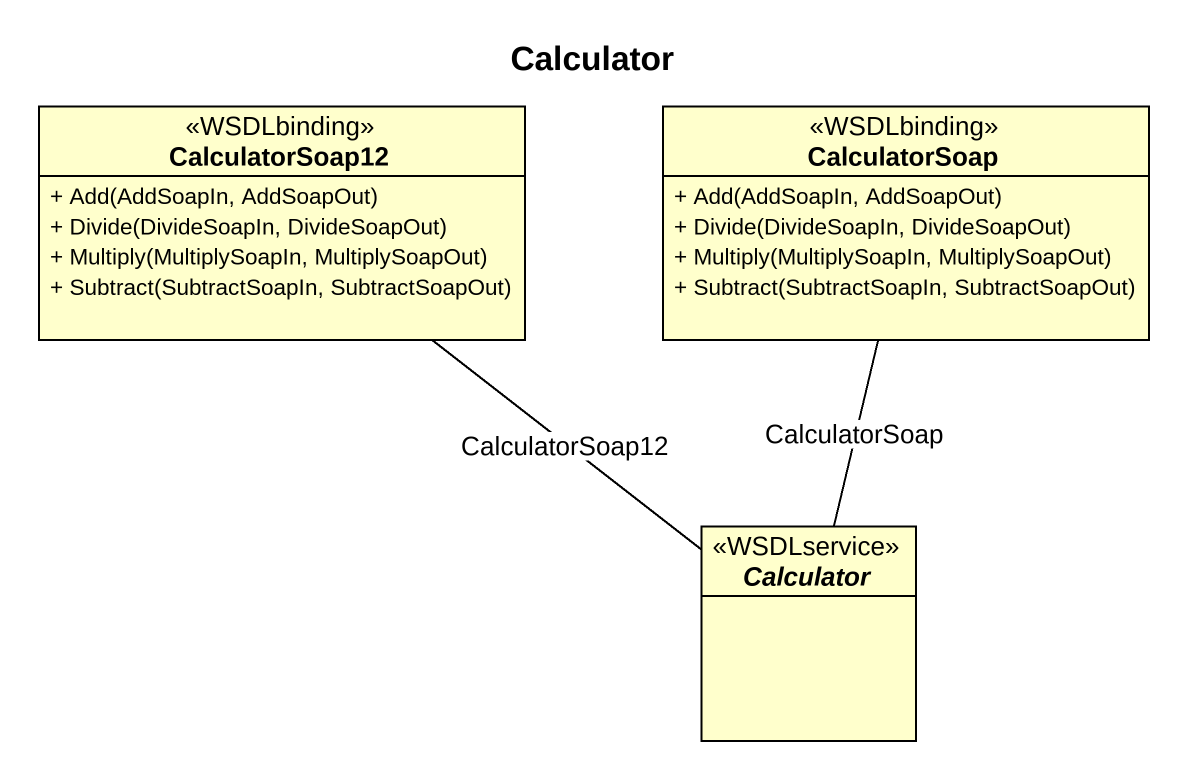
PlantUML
@startuml
title Calculator
hide circle
hide empty members
skinparam classAttributeIconSize 0
class CalculatorSoap12 <<WSDLbinding>> {
  + Add(AddSoapIn, AddSoapOut)
  + Divide(DivideSoapIn, DivideSoapOut)
  + Multiply(MultiplySoapIn, MultiplySoapOut)
  + Subtract(SubtractSoapIn, SubtractSoapOut)
}
class CalculatorSoap <<WSDLbinding>> {
  + Add(AddSoapIn, AddSoapOut)
  + Divide(DivideSoapIn, DivideSoapOut)
  + Multiply(MultiplySoapIn, MultiplySoapOut)
  + Subtract(SubtractSoapIn, SubtractSoapOut)
}
interface Calculator <<WSDLservice>>
Calculator -up- CalculatorSoap12 : CalculatorSoap12
Calculator -up- CalculatorSoap : CalculatorSoap
@enduml
